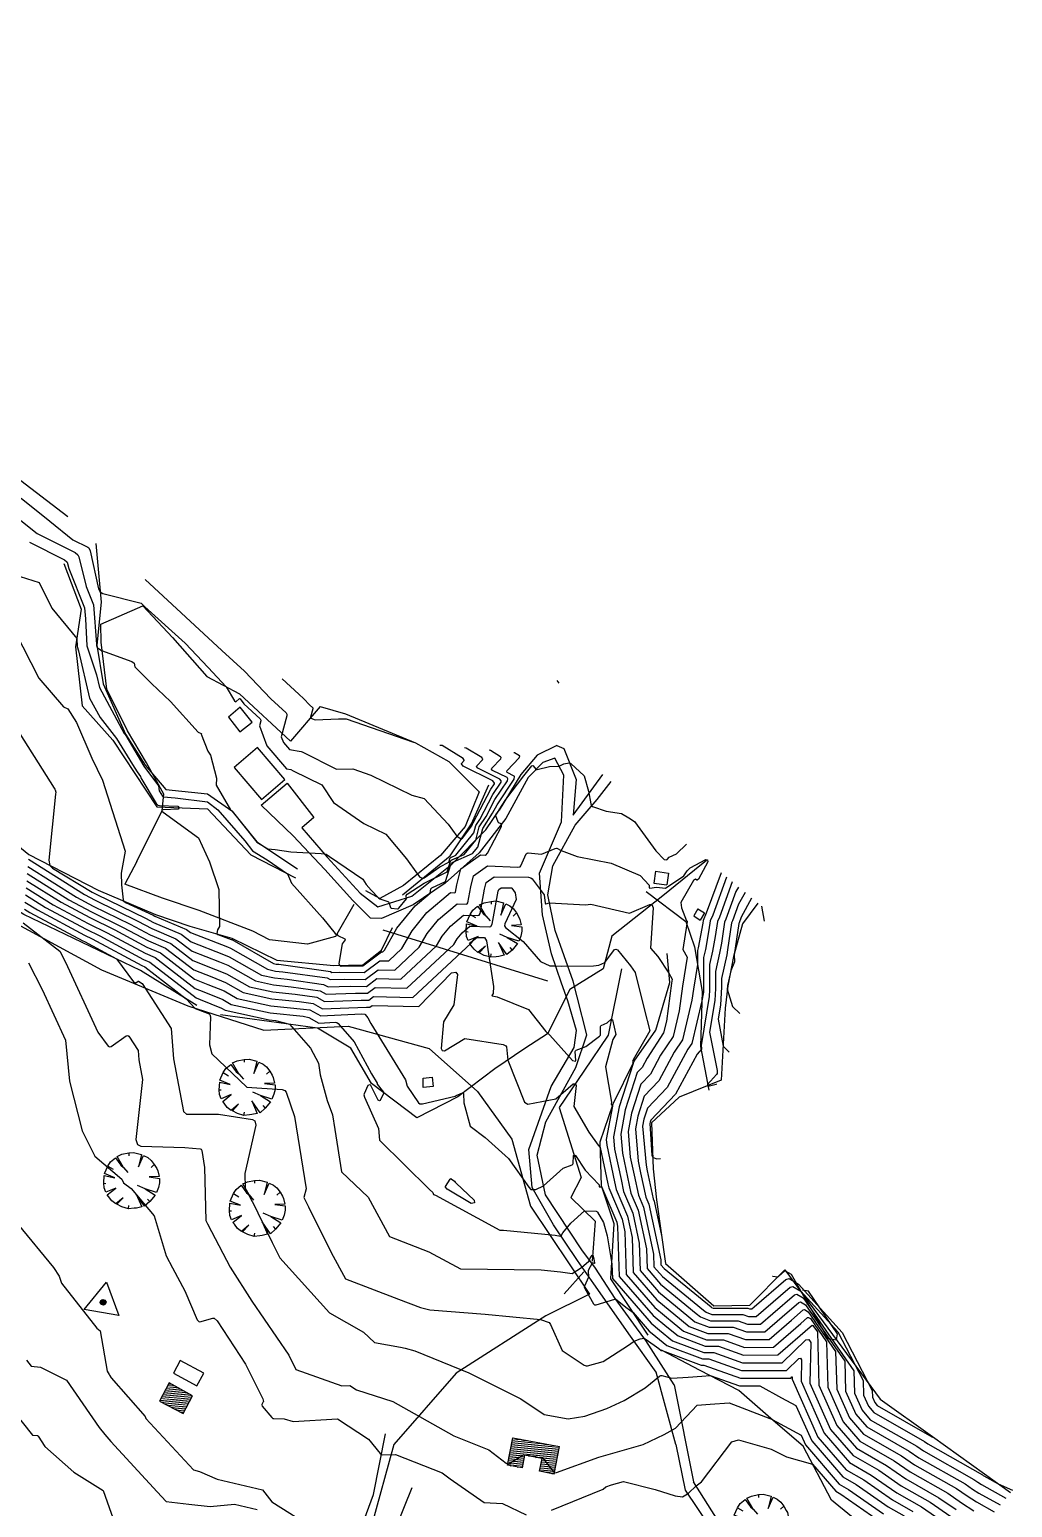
# Model space of a CAD drawing. Extents: x 15746 to 36625, y 87803 to 171760.
# Drawn here: x 18363.4 to 18678.2, y 88374.2 to 88847.6 of the extents above; entities that cross this region are included whole.
import ezdxf

# ---------------------------------------------------------------- set-up
doc = ezdxf.new("R2010")
doc.units = 0
doc.header["$LTSCALE"] = 5
doc.header["$MEASUREMENT"] = 0
doc.linetypes.add('A_CONTINUOUS_LINE', pattern=[0])
for name, color, linetype in [('BOUNDARY', 7, 'FENCELINE2'), ('CONTOUR', 254, 'Continuous'), ('EXISTING BUILDING', 21, 'Continuous'), ('EXISTING ROAD', 25, 'Continuous'), ('FENCE & GATE', 7, 'Continuous'), ('RELIEF', 255, 'Continuous'), ('STREAM & RIVER FRONT', 161, 'Continuous'), ('SURVEY', 7, 'A_CONTINUOUS_LINE'), ('TREES & VEGETN', 72, 'Continuous')]:
    doc.layers.add(name, color=color, linetype=linetype)
doc.linetypes.add('FENCELINE2', pattern='A,0.25,-0.1,[132,ltypeshp.shx,S=0.1,R=0,X=-0.1,Y=0],-0.1,1', length=1.45)
pattern_1 = [(5.3223326, (-52627.4863, 31781.70936), (-0.0579741825, 0.6223053866), [])]

# ---------------------------------------------------------------- blocks, each defined once
blk = doc.blocks.new('S076')
at = {"color": 0}
for p, q in [((-0.43, 0.25), (-0.37, 0.33)), ((-0.37, 0.33), (-0.25, 0.2)), ((-0.35, 0.36), (-0.29, 0.41)), ((-0.25, 0.2), (-0.35, 0.36)), ((-0.29, 0.41), (-0.21, 0.45)), ((-0.21, 0.45), (-0.12, 0.48)), ((-0.12, 0.48), (-0.04, 0.28)), ((-0.04, 0.28), (-0.07, 0.49)), ((-0.07, 0.49), (0.08, 0.49)), ((-0.04, 0.28), (0, 0.14)), ((0.07, 0.43), (0.08, 0.49)), ((0.08, 0.49), (0.2, 0.47)), ((0.2, 0.47), (0.13, 0.22)), ((0.13, 0.22), (0.24, 0.44)), ((0.24, 0.44), (0.32, 0.38)), ((0.32, 0.38), (0.35, 0.35)), ((0.35, 0.35), (0.42, 0.28)), ((0.42, 0.28), (0.37, 0.25)), ((0.42, 0.28), (0.47, 0.17)), ((-0.5, 0.04), (-0.48, 0.13)), ((-0.5, -0.04), (-0.5, 0.04)), ((-0.48, 0.13), (-0.45, 0.21)), ((-0.48, 0.13), (-0.4, 0.12)), ((-0.45, 0.21), (-0.43, 0.25)), ((0.49, 0.07), (0.33, 0.08)), ((0.33, 0.08), (0.5, 0.05)), ((0.47, 0.17), (0.49, 0.07)), ((0.5, 0.05), (0.5, -0.04)), ((-0.48, -0.12), (-0.5, -0.04)), ((-0.27, -0.06), (-0.48, -0.12)), ((-0.47, -0.16), (-0.27, -0.06)), ((-0.41, -0.29), (-0.47, -0.16)), ((-0.09, -0.26), (-0.17, -0.47)), ((-0.09, -0.26), (-0.07, -0.14)), ((-0.09, -0.32), (-0.09, -0.26)), ((0.24, -0.43), (0.15, -0.26)), ((0.15, -0.26), (0.21, -0.45)), ((0.47, -0.17), (0.28, -0.13)), ((0.28, -0.13), (0.45, -0.22)), ((0.45, -0.22), (0.41, -0.29)), ((0.48, -0.13), (0.47, -0.17)), ((0.5, -0.04), (0.48, -0.13)), ((-0.35, -0.35), (-0.41, -0.29)), ((-0.35, -0.35), (-0.31, -0.32)), ((-0.25, -0.43), (-0.35, -0.35)), ((-0.17, -0.47), (-0.25, -0.43)), ((-0.13, -0.48), (-0.09, -0.32)), ((-0.02, -0.5), (-0.13, -0.48)), ((0.07, -0.49), (-0.02, -0.5)), ((0.07, -0.49), (0.05, -0.38)), ((0.21, -0.45), (0.07, -0.49)), ((0.35, -0.35), (0.24, -0.43)), ((0.35, -0.35), (0.33, -0.32)), ((0.41, -0.29), (0.35, -0.35))]:
    blk.add_line(p, q, dxfattribs=at)
blk = doc.blocks.new('S022')
at = {"color": 0}
for p, q in [((-0.498, -0.286), (0.002, 0.584)), ((0.002, 0.584), (0.502, -0.286)), ((-0.078, 0.004), (0.062, 0.064)), ((-0.078, 0.004), (-0.068, 0.034)), ((-0.068, -0.026), (-0.078, 0.004)), ((0.082, 0.004), (-0.078, 0.004)), ((0.062, -0.056), (-0.078, 0.004)), ((-0.068, 0.034), (-0.058, 0.064)), ((0.002, 0.084), (-0.058, -0.056)), ((-0.058, 0.064), (-0.028, 0.074)), ((0.002, -0.076), (-0.058, 0.064)), ((-0.058, 0.064), (0.062, 0.064)), ((-0.058, -0.056), (-0.058, 0.064)), ((-0.058, 0.064), (0.082, 0.004)), ((0.082, 0.004), (-0.058, -0.056)), ((-0.028, 0.074), (0.002, 0.084)), ((0.002, 0.084), (0.032, 0.074)), ((0.002, -0.076), (0.002, 0.084)), ((0.062, -0.056), (0.002, 0.084)), ((0.062, 0.064), (0.002, -0.076)), ((0.032, 0.074), (0.062, 0.064)), ((0.062, 0.064), (0.072, 0.034)), ((0.062, 0.064), (0.062, -0.056)), ((0.072, 0.034), (0.082, 0.004)), ((0.082, 0.004), (0.072, -0.026)), ((0.502, -0.286), (-0.498, -0.286)), ((-0.058, -0.056), (-0.068, -0.026)), ((-0.028, -0.066), (-0.058, -0.056)), ((-0.058, -0.056), (0.062, -0.056)), ((0.002, -0.076), (-0.028, -0.066)), ((0.032, -0.066), (0.002, -0.076)), ((0.062, -0.056), (0.032, -0.066)), ((0.072, -0.026), (0.062, -0.056))]:
    blk.add_line(p, q, dxfattribs=at)

msp = doc.modelspace()

# ---------------------------------------------------------------- hatches: boundary and pattern name
at = {"layer": 'EXISTING BUILDING'}
h = msp.add_hatch(dxfattribs=at)
h.set_pattern_fill('ANSI31', color=256, scale=5, angle=-39.67767, style=0)
h.set_pattern_definition(pattern_1)
h.paths.add_polyline_path([(18415.543, 88409.995), (18408.116, 88414.147), (18405.045, 88408.259), (18412.59, 88404.324)])
h = msp.add_hatch(dxfattribs=at)
h.set_pattern_fill('ANSI31', color=256, scale=5, angle=-39.67767, style=0)
h.set_pattern_definition(pattern_1)
h.paths.add_polyline_path([(18531.454, 88384.899), (18526.767, 88385.786), (18527.534, 88389.834), (18521.924, 88390.897), (18521.157, 88386.849), (18516.47, 88387.736), (18518.132, 88396.509), (18533.115, 88393.672)])

# ---------------------------------------------------------------- linework, layer by layer
at = {"layer": 'BOUNDARY'}
for p, q in [((18456.428, 88630.795), (18447.014, 88619.607)), ((18529.372, 88542.796), (18476.61, 88559.08))]:
    msp.add_line(p, q, dxfattribs=at)
msp.add_lwpolyline([(18354.373, 88563.787), (18386.444, 88546.463), (18414.026, 88534.925), (18438.447, 88527.041), (18465.385, 88528.412), (18491.431, 88521.242), (18506.819, 88507.446), (18517.839, 88492.116), (18523.793, 88470.679), (18542.777, 88442.556), (18528.765, 88435.618), (18500.042, 88417.166), (18480.088, 88394.346), (18472.939, 88368.31)], dxfattribs=at)
at = {"layer": 'CONTOUR', "color": 33}
for points in [[(18132.182, 88847.608), (18147.14, 88833.726), (18162.871, 88820.726), (18178.23, 88809.504), (18194.004, 88798.881), (18209.807, 88788.3), (18221.122, 88780.617), (18223.917, 88774.081), (18229.802, 88768.212), (18232.513, 88765.065), (18237.829, 88761.958), (18243.163, 88756.358), (18256.273, 88750.41), (18273.511, 88747.108), (18274.16, 88746.916), (18290.459, 88741.813), (18294.651, 88739.783), (18302.892, 88739.715), (18309.942, 88738.035), (18319.83, 88733.542), (18324.698, 88730.062), (18341.794, 88717.395), (18358.782, 88704.584), (18375.662, 88691.629)], [(18346.813, 88701.287), (18365.773, 88686.139), (18378.015, 88680.044), (18378.853, 88679.355), (18379.198, 88678.665), (18381.486, 88669.209), (18383.827, 88663.349), (18384.81, 88650.691), (18384.829, 88650.349), (18385.076, 88649.612), (18386.417, 88648.752), (18396.186, 88645.173), (18396.864, 88644.69), (18396.906, 88644.603), (18397.128, 88643.425), (18402.435, 88638.135), (18408.505, 88632.41), (18417.352, 88622.571), (18418.316, 88622.071), (18418.327, 88622.073), (18418.428, 88622.143), (18418.44, 88622.142), (18418.446, 88622.126), (18418.388, 88621.946), (18420.435, 88616.417), (18421.319, 88615.208), (18423.245, 88607.79), (18423.136, 88605.547), (18427.751, 88597.683), (18428.171, 88597.365), (18428.259, 88597.263), (18436.15, 88587.296), (18439.673, 88585.131), (18442.026, 88584.943), (18447.073, 88584.26), (18456.818, 88583.676), (18457.781, 88583.559), (18458.378, 88583.469), (18459.406, 88582.68), (18470.11, 88575.472), (18471.252, 88573.757), (18472.76, 88571.951), (18475.198, 88569.463), (18475.582, 88569.176), (18478.159, 88568.34), (18478.342, 88568.227), (18478.428, 88568.096), (18478.998, 88566.367), (18479.093, 88566.239), (18479.258, 88566.172), (18481.28, 88565.959), (18481.455, 88565.983), (18481.705, 88566.166), (18484.13, 88569.204), (18483.995, 88570.177), (18484.007, 88570.255), (18484.345, 88570.655), (18489.8, 88574.194), (18497.169, 88577.78), (18498.232, 88581.189), (18498.373, 88581.434), (18498.646, 88581.637), (18502.571, 88583.381), (18506.32, 88587.992), (18507.425, 88592.172), (18509.641, 88595.541), (18512.458, 88600.934), (18516.518, 88606.992), (18516.615, 88607.598), (18516.332, 88607.979), (18511.655, 88610.285), (18511.381, 88610.681), (18511.48, 88611.052), (18514.376, 88614.024), (18514.477, 88614.394), (18514.279, 88614.688), (18511.001, 88616.694), (18510.648, 88616.737)], [(18360.728, 88697.507), (18369.863, 88690.1), (18377.251, 88684.197), (18382.021, 88681.822), (18382.347, 88681.554), (18382.826, 88680.596), (18385.466, 88668.424), (18386, 88667.481), (18386.873, 88666.965), (18399.101, 88663.821), (18400.332, 88662.679), (18413.207, 88651.009), (18420.589, 88643.245), (18426.335, 88637.054), (18429.025, 88632.53), (18429.397, 88632.284), (18429.522, 88632.316), (18430.552, 88633.262), (18430.674, 88633.297), (18430.822, 88633.213), (18432.023, 88631.579), (18437.194, 88626.838), (18437.487, 88626.356), (18437.489, 88626.215), (18437.032, 88624.523), (18439.36, 88618.191), (18445.699, 88610.749), (18447.028, 88610.536), (18447.83, 88610.199), (18456.979, 88605.659), (18460.761, 88599.968), (18470.498, 88593.27), (18477.483, 88589.849), (18484.066, 88581.929), (18487.678, 88577.068), (18488.353, 88576.111), (18489.229, 88575.731), (18489.305, 88575.72), (18489.767, 88575.889), (18494.79, 88579.45), (18497.725, 88580.878), (18498.148, 88582.236), (18498.205, 88582.334), (18498.313, 88582.415), (18499.877, 88583.109), (18505.697, 88590.267), (18506.32, 88592.626), (18507.571, 88594.527), (18511.782, 88602.589), (18514.41, 88606.509), (18514.473, 88606.902), (18514.044, 88607.478), (18506.968, 88610.965), (18506.554, 88611.565), (18506.618, 88611.804), (18508.49, 88613.726), (18508.555, 88613.965), (18508.254, 88614.412), (18503.282, 88617.456), (18502.746, 88617.521)], [(18363.355, 88683.381), (18374.59, 88677.789), (18375.359, 88677.156), (18375.434, 88677.007), (18375.927, 88674.966), (18380.97, 88662.336), (18381.245, 88658.804), (18381.742, 88650.145), (18384.838, 88640.887), (18385.765, 88636.849), (18393.697, 88622.157), (18393.953, 88621.829), (18394.208, 88621.422), (18400.028, 88611.665), (18404.63, 88605.372), (18404.908, 88603.719), (18405.911, 88602.066), (18406.019, 88601.957), (18406.296, 88601.857), (18409.974, 88601.454), (18420.363, 88600.215), (18423.679, 88597.701), (18432.318, 88587.715), (18434.838, 88584.532), (18439.536, 88581.646), (18446.015, 88577.201), (18447.272, 88574.131), (18457.257, 88563.053), (18461.216, 88558.031), (18461.681, 88557.773), (18461.691, 88557.775), (18461.782, 88557.845), (18461.792, 88557.847), (18461.825, 88557.827), (18462.103, 88557.453), (18464.386, 88556.288), (18464.515, 88556.112), (18464.488, 88555.985), (18463.53, 88554.79), (18462.489, 88548.399), (18462.648, 88547.873), (18463.183, 88547.622), (18470.143, 88547.743), (18476.077, 88552.194), (18476.493, 88552.185), (18477.112, 88552.759), (18481.063, 88559.717), (18486.893, 88566.893), (18491.727, 88570.97), (18491.943, 88572.329), (18491.987, 88572.43), (18492.281, 88572.672), (18496.614, 88574.681), (18498.316, 88580.143), (18498.542, 88580.535), (18498.979, 88580.86), (18505.265, 88583.653), (18506.943, 88585.717), (18508.529, 88591.719), (18511.711, 88596.556), (18513.134, 88599.28), (18518.627, 88607.475), (18518.759, 88608.295), (18518.621, 88608.481), (18516.341, 88609.604), (18516.208, 88609.797), (18516.342, 88610.298), (18520.262, 88614.322), (18520.398, 88614.822), (18520.302, 88614.964), (18518.72, 88615.933), (18518.55, 88615.953)], [(18356.302, 88673.682), (18366.446, 88670.432), (18370.472, 88662.214), (18378.508, 88652.504), (18378.656, 88649.939), (18379.103, 88648.603), (18382.574, 88633.481), (18385.963, 88627.203), (18391.193, 88620.501), (18396.388, 88612.218), (18397.801, 88609.85), (18398.919, 88608.321), (18398.986, 88607.92), (18403.956, 88599.726), (18404.493, 88599.186), (18404.972, 88599.012), (18410.904, 88598.808), (18411.343, 88598.315), (18410.994, 88597.907), (18406.168, 88597.702), (18405.788, 88597.504), (18405.782, 88597.49), (18405.77, 88597.317), (18405.771, 88597.303), (18405.791, 88597.269), (18406.132, 88596.907), (18417.485, 88588.67), (18420.982, 88580.958), (18423.968, 88572.158), (18424.196, 88560.293), (18423.617, 88559.187), (18423.385, 88558.027), (18423.401, 88557.931), (18423.685, 88557.685), (18427.98, 88556.144), (18428.137, 88556.082), (18441.496, 88548.46), (18442.386, 88548.264), (18443.242, 88548.181), (18459.754, 88545.851), (18460.234, 88545.585), (18462.515, 88545.669), (18470.522, 88545.53), (18475.58, 88549.325), (18478.427, 88549.263), (18482.666, 88553.196), (18485.893, 88558.876), (18490.653, 88564.734), (18498.265, 88571.156), (18499.641, 88571.116), (18499.748, 88571.154), (18499.849, 88571.319), (18500.266, 88573.63), (18501.488, 88578.72), (18507.862, 88583.209), (18509.412, 88583.135), (18509.533, 88583.167), (18510.105, 88583.782), (18514.54, 88592.288), (18514.584, 88593.17), (18514.522, 88593.231), (18513.623, 88593.52), (18513.555, 88593.564), (18513.457, 88593.723), (18512.735, 88595.763), (18512.715, 88595.949), (18512.764, 88596.084), (18513.78, 88597.569), (18513.811, 88597.626), (18515.895, 88600.968), (18521.716, 88608.583), (18524.3, 88611.717), (18524.619, 88611.856), (18524.734, 88611.799), (18525.536, 88610.662), (18525.635, 88610.592), (18525.961, 88610.574), (18529.887, 88611.558), (18532.992, 88611.665), (18534.545, 88612.423), (18536.216, 88612.693), (18536.35, 88612.683), (18536.75, 88612.461), (18540.992, 88608.58), (18542.4, 88603.646), (18543.149, 88599.627), (18543.399, 88598.966), (18543.431, 88598.919), (18543.737, 88598.73), (18548.037, 88597.286), (18553.018, 88596.46), (18555.353, 88595.096), (18557.197, 88593.9), (18563.992, 88584.505), (18566.605, 88581.791), (18567.49, 88581.666), (18567.561, 88581.674), (18567.629, 88581.72), (18568.307, 88582.495), (18570.611, 88583.549), (18573.863, 88586.683)], [(18400.439, 88671.442), (18424.975, 88648.672), (18432.194, 88642.129), (18440.65, 88633.235), (18445.532, 88628.76), (18445.808, 88628.305), (18445.819, 88627.75), (18444.014, 88621.084), (18444.714, 88619.181), (18446.619, 88616.944), (18450.378, 88616.343), (18450.663, 88616.223), (18461.718, 88610.737), (18466.945, 88610.776), (18472.694, 88608.775), (18485.871, 88602.409), (18489.756, 88601.316), (18497.452, 88593.055), (18500.271, 88589.185), (18501.078, 88588.747), (18501.665, 88588.425), (18501.719, 88588.417), (18502.066, 88588.629), (18505.075, 88592.542), (18505.216, 88593.081), (18505.502, 88593.514), (18511.107, 88604.243), (18512.302, 88606.027), (18512.33, 88606.205), (18511.756, 88606.976), (18502.282, 88611.646), (18501.727, 88612.449), (18501.756, 88612.558), (18502.604, 88613.429), (18502.634, 88613.537), (18502.23, 88614.137), (18495.561, 88618.218), (18494.843, 88618.304)], [(18356.141, 88659.927), (18366.325, 88639.872), (18374.201, 88630.686), (18375.631, 88629.978), (18378.387, 88625.64), (18383.271, 88614.263), (18386.751, 88607.167), (18393.964, 88584.424), (18392.666, 88577.381), (18392.781, 88573.613), (18393.348, 88568.857), (18393.491, 88568.502), (18394.09, 88567.999), (18402.957, 88563.882), (18403.551, 88563.564), (18413.612, 88559.358), (18414.891, 88558.365), (18426.729, 88553.745), (18427.728, 88553.342), (18439.566, 88546.587), (18442.106, 88546.031), (18444.552, 88545.794), (18458.656, 88543.802), (18459.634, 88543.262), (18464.277, 88543.431), (18470.9, 88543.317), (18475.083, 88546.456), (18480.361, 88546.341), (18488.221, 88553.631), (18490.722, 88558.035), (18494.412, 88562.576), (18500.313, 88567.554), (18503.316, 88567.468), (18503.549, 88567.55), (18503.768, 88567.91), (18504.678, 88572.949), (18505.54, 88576.542), (18510.038, 88579.709), (18519.757, 88579.245), (18520.517, 88579.444), (18520.768, 88579.714), (18522.476, 88583.563), (18522.732, 88583.83), (18523.073, 88583.904), (18527.355, 88583.441), (18531.752, 88585.323), (18532.126, 88585.389), (18532.25, 88585.358), (18533.68, 88584.62), (18538.753, 88582.75), (18549.714, 88580.583), (18558.946, 88576.662), (18561.839, 88573.585), (18561.868, 88572.702), (18561.902, 88572.635), (18562.079, 88572.582), (18564.247, 88572.906), (18567.074, 88572.558), (18572.928, 88576.526), (18573.992, 88578.08), (18574.941, 88579.122), (18579.998, 88581.781), (18580.531, 88581.68), (18580.627, 88581.033), (18577.636, 88575.448), (18577.177, 88575.084), (18577.128, 88575.093), (18576.717, 88575.435), (18576.669, 88575.445), (18576.101, 88575.051), (18572.031, 88567.959), (18572.206, 88566.282), (18573.839, 88562.091), (18573.986, 88561.969), (18573.995, 88561.957), (18574.002, 88561.893), (18573.877, 88561.102), (18572.674, 88552.883), (18574.069, 88550.417), (18572.541, 88541.223), (18571.483, 88533.325), (18569.496, 88525.072), (18565.525, 88519.053), (18562.243, 88513.029), (18559.141, 88509.736), (18556.196, 88500.529), (18555.105, 88494.621), (18555.814, 88486.436), (18557.031, 88480.65), (18558.397, 88474.227), (18560.024, 88470.388), (18563.262, 88455.299), (18563.392, 88451.317), (18566.071, 88448.226), (18579.309, 88437.357), (18580.072, 88436.734), (18581.936, 88436.027), (18591.869, 88436.017), (18593.677, 88435.377), (18596.159, 88435.385), (18598.501, 88437.423), (18606.994, 88444.746), (18607.904, 88445.003), (18610.446, 88443.518), (18622.266, 88430.461), (18630.365, 88414.82), (18630.498, 88410.149), (18632.083, 88406.598), (18633.807, 88404.599), (18650.023, 88395.322), (18651.094, 88394.575), (18668.657, 88384.633), (18668.891, 88384.472), (18669.097, 88384.338), (18673.696, 88381.781), (18678.221, 88379.776)], [(18444.304, 88639.596), (18449.617, 88634.665), (18451.181, 88633.248), (18453.011, 88631.323), (18454.069, 88630.353), (18454.129, 88630.255), (18454.133, 88630.016), (18453.328, 88627.386), (18453.355, 88627.142), (18453.444, 88627.057), (18454.826, 88626.505), (18462.347, 88626.836), (18464.746, 88626.853), (18486.349, 88619.341)], [(18533.074, 88638.191), (18532.434, 88639.111)], [(18357.657, 88626.075), (18371.277, 88604.647), (18371.428, 88604.295), (18371.536, 88604.075), (18371.759, 88603.37), (18371.631, 88602.673), (18369.578, 88581.536), (18369.91, 88579.859), (18370.715, 88578.974), (18383.449, 88571.339), (18384.908, 88570.559), (18400.511, 88562.944), (18403.026, 88561.592), (18411.945, 88557.864), (18415.154, 88555.373), (18425.478, 88551.344), (18427.317, 88550.602), (18437.635, 88544.715), (18441.825, 88543.798), (18445.861, 88543.406), (18457.558, 88541.755), (18459.033, 88540.938), (18466.039, 88541.194), (18471.277, 88541.104), (18474.586, 88543.587), (18482.295, 88543.42), (18493.776, 88554.067), (18495.551, 88557.194), (18498.172, 88560.417), (18502.361, 88563.953), (18506.99, 88563.82), (18507.349, 88563.947), (18507.688, 88564.501), (18509.089, 88572.268), (18509.592, 88574.364), (18512.215, 88576.21), (18523.15, 88576.126), (18523.993, 88575.913), (18524.382, 88575.59), (18528.171, 88570.481), (18528.502, 88567.776), (18528.624, 88567.581), (18528.727, 88567.559), (18529.937, 88567.846), (18541.445, 88567.209), (18543.214, 88567.48), (18555.592, 88564.576), (18562.044, 88567.372), (18562.658, 88567.296), (18563.166, 88566.274), (18562.234, 88553.338), (18564.604, 88550.677), (18568.201, 88545.293), (18569.248, 88543.441), (18569.04, 88542.183), (18567.396, 88529.918), (18566.496, 88526.181), (18561.164, 88518.098), (18559.568, 88515.171), (18558.062, 88513.571), (18554.206, 88501.514), (18552.776, 88493.777), (18553.301, 88487.714), (18554.935, 88479.949), (18556.025, 88474.822), (18558.316, 88469.416), (18560.962, 88457.084), (18561.17, 88450.688), (18565.474, 88445.721), (18576.956, 88436.294), (18578.278, 88435.214), (18581.509, 88433.99), (18590.311, 88433.98), (18593.357, 88432.903), (18597.539, 88432.917), (18601.481, 88436.348), (18608.4, 88442.314), (18609.14, 88442.524), (18611.211, 88441.314), (18627.436, 88417.937), (18627.64, 88410.794), (18630.064, 88405.365), (18632.698, 88402.308), (18647.593, 88393.787), (18649.68, 88392.332), (18665.862, 88383.172), (18667.152, 88382.28), (18668.292, 88381.542), (18676.089, 88377.206)], [(18362.818, 88579.532), (18378.451, 88569.694), (18383.785, 88566.843), (18395.617, 88561.067), (18401.979, 88557.65), (18408.612, 88554.878), (18415.682, 88549.392), (18422.976, 88546.544), (18426.498, 88545.122), (18433.774, 88540.972), (18441.266, 88539.331), (18448.479, 88538.63), (18455.363, 88537.659), (18457.833, 88536.292), (18469.563, 88536.72), (18472.033, 88536.678), (18473.593, 88537.849), (18486.164, 88537.577), (18504.886, 88554.939), (18505.211, 88555.511), (18505.691, 88556.102), (18506.458, 88556.749), (18508.922, 88556.815), (18509.113, 88556.745), (18509.727, 88555.691), (18511.978, 88541.071), (18511.831, 88538.815), (18511.419, 88538.204), (18511.414, 88538.14), (18511.525, 88538.051), (18513.134, 88537.795), (18523.178, 88533.756), (18528.738, 88526.615), (18529.292, 88526.159), (18529.301, 88526.156), (18529.415, 88526.153), (18529.425, 88526.149), (18529.426, 88526.144), (18529.418, 88526.097), (18529.418, 88526.093), (18529.429, 88526.077), (18529.612, 88525.922), (18530.04, 88525.502), (18537.244, 88517.334), (18538.238, 88517.125), (18538.403, 88517.367), (18538.196, 88520.268), (18538.272, 88520.511), (18538.479, 88520.68), (18541.553, 88521.867), (18545.956, 88525.19), (18546.235, 88525.527), (18546.291, 88525.736), (18546.291, 88528.243), (18546.359, 88528.451), (18546.49, 88528.563), (18548.448, 88529.424), (18549.648, 88530.614), (18549.794, 88530.648), (18550.088, 88530.348), (18551.123, 88525.742), (18550.162, 88524.09), (18547.86, 88515.326), (18549.778, 88504.038), (18549.732, 88503.396), (18550.095, 88502.783), (18548.119, 88492.086), (18548.277, 88490.268), (18550.741, 88478.548), (18551.282, 88476.01), (18554.899, 88467.473), (18556.362, 88460.655), (18556.727, 88449.427), (18564.281, 88440.711), (18572.252, 88434.166), (18574.692, 88432.175), (18580.655, 88429.914), (18587.198, 88429.907), (18592.716, 88427.955), (18600.296, 88427.98), (18607.442, 88434.201), (18611.211, 88437.449), (18611.614, 88437.563), (18612.742, 88436.905), (18621.579, 88424.172), (18621.923, 88412.086), (18626.025, 88402.898), (18630.484, 88397.725), (18642.734, 88390.717), (18646.851, 88387.848), (18660.272, 88380.25), (18663.675, 88377.897), (18666.683, 88375.951), (18672.408, 88372.768)], [(18363.001, 88581.811), (18380.95, 88570.517), (18384.346, 88568.7), (18398.064, 88562.006), (18402.503, 88559.621), (18410.278, 88556.372), (18415.418, 88552.383), (18424.226, 88548.944), (18426.908, 88547.862), (18435.704, 88542.844), (18441.546, 88541.564), (18447.17, 88541.018), (18456.461, 88539.707), (18458.433, 88538.615), (18467.801, 88538.958), (18471.655, 88538.891), (18474.09, 88540.718), (18484.23, 88540.499), (18499.331, 88554.503), (18500.381, 88556.352), (18501.932, 88558.26), (18504.409, 88560.351), (18510.665, 88560.17), (18511.15, 88560.342), (18511.607, 88561.091), (18513.501, 88571.587), (18513.644, 88572.185), (18514.391, 88572.711), (18517.508, 88572.687), (18517.748, 88572.626), (18517.859, 88572.534), (18518.938, 88571.078), (18519.27, 88568.955), (18515.604, 88561.197), (18515.537, 88560.499), (18515.843, 88559.995), (18521.456, 88555.466), (18527.033, 88549.06), (18530.066, 88547.687), (18531.893, 88547.726), (18533.71, 88547.589), (18544.063, 88547.643), (18545.703, 88547.857), (18547.625, 88548.806), (18550.752, 88552.872), (18551.146, 88553.062), (18551.663, 88552.835), (18555.883, 88547.744), (18557.357, 88545.538), (18560.219, 88533.898), (18562.115, 88526.899), (18556.683, 88517.555), (18556.563, 88517.098), (18556.675, 88516.443), (18552.215, 88502.498), (18550.447, 88492.932), (18550.789, 88488.991), (18552.838, 88479.249), (18553.654, 88475.416), (18556.607, 88468.445), (18558.662, 88458.87), (18558.948, 88450.058), (18564.878, 88443.216), (18574.604, 88435.23), (18576.485, 88433.694), (18581.082, 88431.952), (18588.755, 88431.944), (18593.037, 88430.429), (18598.918, 88430.449), (18604.462, 88435.274), (18609.806, 88439.881), (18610.378, 88440.043), (18611.977, 88439.109), (18624.508, 88421.054), (18624.781, 88411.44), (18628.045, 88404.131), (18631.591, 88400.017), (18645.164, 88392.253), (18648.266, 88390.09), (18663.067, 88381.711), (18665.414, 88380.089), (18667.487, 88378.747), (18674.249, 88374.987)], [(18362.451, 88574.972), (18373.453, 88568.049), (18382.662, 88563.125), (18390.725, 88559.19), (18400.931, 88553.708), (18405.279, 88551.892), (18416.209, 88543.409), (18420.474, 88541.745), (18425.68, 88539.643), (18429.913, 88537.228), (18440.706, 88534.864), (18451.097, 88533.855), (18453.169, 88533.563), (18456.632, 88531.645), (18469.74, 88532.349), (18470.766, 88532.162), (18470.855, 88532.099), (18471.765, 88531.065), (18472.734, 88529.253), (18483.792, 88511.146), (18484.315, 88509.115), (18487.947, 88503.84), (18488.358, 88503.525), (18489.229, 88503.459), (18499.72, 88505.996), (18500.043, 88506.154), (18502.026, 88507.057), (18502.215, 88507.042), (18502.355, 88506.819), (18502.531, 88503.793), (18504.485, 88496.291), (18509.361, 88492.692), (18516.84, 88485.967), (18523.338, 88476.748), (18523.964, 88476.081), (18525.562, 88476.039), (18528.041, 88477.189), (18534.277, 88482.827), (18537.202, 88483.966), (18537.402, 88484.12), (18537.49, 88484.331), (18537.627, 88486.965), (18537.805, 88487.164), (18538.299, 88486.983), (18541.327, 88482.249), (18545.849, 88477.498), (18545.86, 88476.935), (18545.879, 88476.892), (18545.928, 88476.87), (18546.525, 88476.873), (18546.574, 88476.858), (18546.613, 88476.819), (18546.95, 88476.224), (18551.482, 88465.53), (18551.762, 88464.225), (18552.283, 88448.168), (18563.087, 88435.702), (18567.547, 88432.039), (18571.105, 88429.135), (18579.8, 88425.839), (18584.083, 88425.835), (18592.077, 88423.006), (18603.055, 88423.043), (18613.403, 88432.052), (18614.022, 88432.584), (18614.088, 88432.603), (18614.273, 88432.494), (18615.722, 88430.406), (18616.207, 88413.377), (18621.987, 88400.431), (18628.268, 88393.144), (18637.876, 88387.648), (18644.023, 88383.362), (18654.682, 88377.328), (18660.198, 88373.514)], [(18362.635, 88577.253), (18375.953, 88568.872), (18383.223, 88564.984), (18393.171, 88560.128), (18401.455, 88555.68), (18406.946, 88553.384), (18415.946, 88546.4), (18421.724, 88544.144), (18426.089, 88542.383), (18431.844, 88539.1), (18440.986, 88537.098), (18449.788, 88536.243), (18454.266, 88535.611), (18457.233, 88533.968), (18471.325, 88534.483), (18472.41, 88534.465), (18473.097, 88534.979), (18488.098, 88534.655), (18498.574, 88545.448), (18499.966, 88545.661), (18500.428, 88544.874), (18499.281, 88535.194), (18495.934, 88529.78), (18495.208, 88521.206), (18495.568, 88520.525), (18496.252, 88520.501), (18502.815, 88524.401), (18515.061, 88522.544), (18515.952, 88522.067), (18516.104, 88521.75), (18516.557, 88517.472), (18521.886, 88503.982), (18522.991, 88503.418), (18531.998, 88505.126), (18537.529, 88509.845), (18538.198, 88509.9), (18538.5, 88509.351), (18537.668, 88502.623), (18542.556, 88494.359), (18545.522, 88490.22), (18546.19, 88489.518), (18548.645, 88477.847), (18548.91, 88476.604), (18553.19, 88466.501), (18554.062, 88462.44), (18554.505, 88448.798), (18563.684, 88438.206), (18569.899, 88433.103), (18572.898, 88430.655), (18580.228, 88427.876), (18585.641, 88427.871), (18592.397, 88425.481), (18601.676, 88425.511), (18610.423, 88433.126), (18612.616, 88435.016), (18612.85, 88435.083), (18613.507, 88434.7), (18618.651, 88427.289), (18619.065, 88412.731), (18624.006, 88401.664), (18629.376, 88395.435), (18640.305, 88389.183), (18645.438, 88385.605), (18657.477, 88378.789), (18661.937, 88375.706), (18665.878, 88373.156)], [(18584.889, 88577.536), (18580.162, 88564.52), (18579.155, 88562.255), (18579.026, 88561.391), (18577.567, 88553.466), (18577.375, 88552.587), (18577.356, 88548.164), (18576.043, 88540.264), (18575.57, 88536.734), (18572.496, 88523.964), (18569.888, 88520.008), (18564.917, 88510.886), (18560.22, 88505.901), (18558.188, 88499.545), (18557.434, 88495.467), (18558.327, 88485.159), (18559.128, 88481.351), (18560.77, 88473.632), (18561.733, 88471.36), (18565.562, 88453.514), (18565.613, 88451.948), (18566.667, 88450.731), (18581.661, 88438.42), (18581.864, 88438.254), (18582.363, 88438.065), (18593.425, 88438.053), (18593.997, 88437.851), (18594.781, 88437.854), (18595.52, 88438.497), (18605.59, 88447.178), (18606.668, 88447.484), (18609.681, 88445.723), (18623.693, 88430.243), (18633.293, 88411.702), (18633.356, 88409.503), (18634.102, 88407.831), (18634.913, 88406.89), (18652.452, 88396.857), (18652.509, 88396.818), (18653.695, 88396.147)], [(18586.671, 88576.058), (18582.259, 88563.91), (18581.434, 88562.054), (18581.014, 88559.235), (18579.849, 88552.905), (18579.288, 88550.34), (18579.243, 88539.57), (18579.226, 88539.232), (18578.765, 88536.435), (18575.496, 88522.855), (18574.249, 88520.963), (18567.591, 88508.744), (18561.3, 88502.066), (18560.179, 88498.56), (18559.763, 88496.312), (18560.84, 88483.882), (18561.225, 88482.051), (18563.142, 88473.038), (18563.441, 88472.332), (18565.811, 88461.291)], [(18362.086, 88570.414), (18368.456, 88566.405), (18381.538, 88559.409), (18385.832, 88557.314), (18399.883, 88549.767), (18401.945, 88548.905), (18416.736, 88537.426), (18417.972, 88536.944), (18424.86, 88534.164), (18426.052, 88533.484), (18440.146, 88530.398), (18442.146, 88530.204), (18446.675, 88528.967), (18453.375, 88521.372), (18455.892, 88516.484), (18456.438, 88512.819), (18458.755, 88504.542), (18460.428, 88499.915), (18461.168, 88495.316), (18463.317, 88481.711), (18471.873, 88473.555), (18478.721, 88460.981), (18491.298, 88456.12), (18501.379, 88450.62), (18527.287, 88450.311), (18533.501, 88449.708), (18537.193, 88449.149), (18540.133, 88451.105), (18542.535, 88453.108), (18542.896, 88453.83), (18543.631, 88455.007), (18543.749, 88455.056), (18543.827, 88454.986), (18544.08, 88453.869), (18544.38, 88452.485), (18544.333, 88452.366), (18544.285, 88452.361), (18543.86, 88452.604), (18543.816, 88452.607), (18543.635, 88452.468), (18542.272, 88450.086), (18542.421, 88447.911), (18541.122, 88445.084), (18541.078, 88444.84), (18541.216, 88444.371), (18543.972, 88439.435), (18544.349, 88439.102), (18544.865, 88439.071), (18550.896, 88440.906), (18551.013, 88440.995), (18551.024, 88441), (18551.027, 88441), (18551.064, 88440.986), (18554.397, 88438.304), (18556.77, 88436.604), (18561.894, 88430.691), (18562.843, 88429.912), (18567.519, 88426.095), (18578.947, 88421.764), (18580.969, 88421.761), (18591.437, 88418.058), (18605.813, 88418.106), (18609.784, 88421.92), (18610.283, 88421.997), (18610.632, 88421.479), (18610.492, 88414.668), (18617.949, 88397.964), (18626.054, 88388.562), (18633.016, 88384.579), (18641.195, 88378.877), (18649.093, 88374.406), (18656.722, 88369.131)], [(18362.268, 88572.693), (18370.954, 88567.227), (18382.1, 88561.267), (18388.278, 88558.252), (18400.407, 88551.738), (18403.612, 88550.398), (18416.473, 88540.417), (18419.224, 88539.344), (18425.27, 88536.903), (18427.982, 88535.356), (18440.426, 88532.63), (18450.992, 88531.605), (18452.799, 88531.112), (18456.032, 88529.323), (18461.353, 88529.608), (18461.769, 88529.532), (18462.273, 88529.176), (18467.402, 88523.353), (18472.86, 88513.145), (18474.682, 88510.16), (18474.769, 88509.826), (18476.703, 88507.268), (18476.793, 88507.026), (18476.753, 88506.813), (18475.719, 88504.547), (18475.515, 88504.413), (18475.064, 88504.654), (18472.725, 88509.347), (18472.347, 88509.632), (18472.294, 88509.626), (18471.739, 88509.309), (18470.515, 88506.649), (18470.466, 88506.421), (18470.641, 88505.571), (18475.159, 88495.593), (18475.492, 88491.814), (18491.522, 88475.999), (18492.502, 88475.066), (18492.819, 88474.482), (18493.402, 88474.256), (18513.977, 88463.031), (18515.225, 88463.016), (18531.705, 88461.418), (18533.474, 88461.106), (18533.618, 88461.129), (18533.681, 88461.188), (18534.174, 88462.122), (18536.753, 88465.216), (18541.15, 88469.195), (18544.846, 88469.088), (18545.129, 88469.002), (18545.341, 88468.789), (18547.193, 88465.52), (18548.399, 88461.207), (18549.91, 88452.202), (18550.062, 88447.537), (18562.491, 88433.196), (18565.196, 88430.976), (18569.312, 88427.615), (18579.374, 88423.802), (18582.526, 88423.798), (18591.757, 88420.532), (18604.434, 88420.574), (18612, 88427.844), (18612.952, 88427.989), (18613.617, 88427.002), (18613.349, 88414.022), (18619.969, 88399.198), (18627.161, 88390.852), (18635.446, 88386.113), (18642.609, 88381.119), (18651.887, 88375.868), (18658.46, 88371.323)], [(18588.453, 88574.58), (18584.356, 88563.3), (18583.712, 88561.853), (18583.003, 88557.08), (18582.13, 88552.344), (18581.202, 88548.092), (18581.167, 88539.994), (18581.061, 88537.894), (18578.476, 88522.193), (18578.663, 88521.247), (18578.661, 88521.17), (18578.584, 88521.016), (18577.208, 88519.344), (18570.264, 88506.602), (18562.379, 88498.23), (18562.169, 88497.577), (18562.092, 88497.157), (18562.726, 88487.064), (18563.032, 88486.303), (18563.116, 88486.246), (18564.329, 88485.9), (18565.487, 88485.993)], [(18590.438, 88572.933), (18589.668, 88571.542), (18586.452, 88562.69), (18585.991, 88561.653), (18584.991, 88554.925), (18584.413, 88551.783), (18583.116, 88545.845), (18583.092, 88540.417), (18582.897, 88536.556), (18581.229, 88526.426), (18583.658, 88514.173), (18583.625, 88513.182), (18583.46, 88512.85), (18580.518, 88509.69), (18580.493, 88509.247), (18580.749, 88509.141), (18583.368, 88509.737), (18583.553, 88509.944)], [(18592.562, 88571.171), (18590.494, 88567.434), (18588.549, 88562.08), (18588.27, 88561.452), (18586.98, 88552.769), (18586.695, 88551.222), (18585.029, 88543.598), (18585.018, 88540.842), (18584.733, 88535.217), (18583.982, 88530.66), (18585.558, 88521.951), (18587.455, 88520.082)], [(18361.719, 88565.854), (18363.458, 88564.76), (18380.416, 88555.692), (18380.94, 88555.437), (18391.22, 88549.915), (18396.659, 88542.595), (18397.309, 88542.207), (18397.395, 88542.223), (18398.18, 88542.785), (18398.266, 88542.8), (18399.455, 88542.011), (18408.727, 88527.667), (18409.457, 88517.908), (18412.723, 88500.985), (18413.671, 88500.206), (18423.889, 88500.132), (18434.781, 88498.517), (18435.558, 88498.014), (18435.83, 88496.7), (18432.285, 88481.13), (18432.402, 88476.422), (18435.83, 88469.922), (18436.501, 88468.58), (18441.098, 88459.112), (18443.594, 88454.164), (18459.45, 88436.525), (18470.368, 88430.336), (18473.839, 88427.082), (18482.216, 88425.546), (18483.679, 88425.205), (18486.793, 88424.329), (18504.059, 88417.338), (18520.72, 88409.009), (18528.223, 88403.993), (18535.916, 88402.533), (18541.293, 88403.454), (18548.293, 88405.865), (18553.829, 88408.481), (18560.612, 88412.515), (18565.199, 88416.289), (18565.626, 88416.491), (18565.89, 88416.488), (18569.091, 88415.644), (18574.339, 88415.979), (18578.739, 88416.227), (18581.41, 88416.431), (18590.797, 88413.11), (18597.307, 88413.132), (18604.259, 88409.354), (18608.834, 88406.868), (18613.91, 88395.497), (18623.839, 88383.979), (18628.157, 88381.509), (18638.366, 88374.391), (18643.503, 88371.484)], [(18361.902, 88568.134), (18365.957, 88565.582), (18380.977, 88557.551), (18383.385, 88556.376), (18399.359, 88547.796), (18400.278, 88547.411), (18413.593, 88537.079), (18416.438, 88534.029), (18420.875, 88532.297), (18421.172, 88532.05), (18421.377, 88531.348), (18421.038, 88522.338), (18421.75, 88519.477), (18432.82, 88508.939), (18432.96, 88508.82), (18432.996, 88508.807), (18444.31, 88508.126), (18445.165, 88507.796), (18445.562, 88507.255), (18448.207, 88499.38), (18451.926, 88476.278), (18451.218, 88473.432), (18451.957, 88471.973), (18452.683, 88470.478), (18460.037, 88455.902), (18464.622, 88447.481), (18481.6, 88440.918), (18488.621, 88438.29), (18489.065, 88438.187), (18491.571, 88437.481), (18509.351, 88436.152), (18527.096, 88434.421), (18529.769, 88433.404), (18530.24, 88432.836), (18533.947, 88424.424), (18541.024, 88419.783), (18541.652, 88419.548), (18542.07, 88419.57), (18547.154, 88421.001), (18554.915, 88426.02), (18557.055, 88427.426), (18558.929, 88428.222), (18560.256, 88428.434), (18560.928, 88427.973), (18564.926, 88425.122), (18565.726, 88424.462), (18565.82, 88424.438), (18566.05, 88424.453), (18578.52, 88419.727), (18579.412, 88419.725), (18591.117, 88415.585), (18607.192, 88415.638), (18607.566, 88415.998), (18607.613, 88416.005), (18607.646, 88415.956), (18607.634, 88415.314), (18615.93, 88396.732), (18624.945, 88386.271), (18630.586, 88383.044), (18639.78, 88376.634), (18646.297, 88372.946)], [(18594.686, 88569.409), (18591.32, 88563.326), (18590.646, 88561.469), (18590.549, 88561.252), (18589.061, 88551.239), (18589.217, 88548.986), (18587.974, 88546.076), (18586.943, 88541.35), (18586.942, 88541.266), (18586.889, 88540.229), (18588.582, 88534.668), (18590.871, 88532.414)], [(18597.847, 88566.786), (18598.647, 88561.961)], [(18361.358, 88561.45), (18373.035, 88552.441), (18374.853, 88548.878), (18385.247, 88526.469), (18388.587, 88521.975), (18388.987, 88521.737), (18389.507, 88521.837), (18394.307, 88525.268), (18394.832, 88525.36), (18395.204, 88525.113), (18398.112, 88520.615), (18398.341, 88517.553), (18399.558, 88511.249), (18397.435, 88492.036), (18397.943, 88490.493), (18399.006, 88489.965), (18413.127, 88489.498), (18418.004, 88489.116), (18418.368, 88488.951), (18418.586, 88488.556), (18419.44, 88483.103), (18419.86, 88466.081), (18420.405, 88465.048), (18421.649, 88462.563), (18427.609, 88451.19), (18434.572, 88440.314), (18446.411, 88422.978), (18448.63, 88418.35), (18463.376, 88413.132), (18465.996, 88413.292), (18468.153, 88411.866), (18479.7, 88408.12), (18499.292, 88397.115), (18510.469, 88392.698), (18516.016, 88388.361), (18516.553, 88388.167), (18516.991, 88388.272), (18521.731, 88391.182), (18522.493, 88391.037), (18527.808, 88390.023), (18531.175, 88385.592), (18531.535, 88385.326), (18531.583, 88385.321), (18532.164, 88385.428), (18545.724, 88390.328), (18559.912, 88394.325), (18566.699, 88397.532), (18570.253, 88399.645), (18577.231, 88407.005), (18581.389, 88407.239), (18587.504, 88407.705), (18600.481, 88402.699), (18600.87, 88402.589), (18601.216, 88402.415), (18610.507, 88397.366), (18611.891, 88394.265), (18622.731, 88381.689), (18625.727, 88379.974), (18636.952, 88372.149)], [(18363.033, 88548.654), (18367.366, 88540.159), (18374.933, 88523.847), (18376.173, 88510.723), (18380.249, 88494.795), (18384.335, 88486.707), (18392.976, 88479.311), (18393.448, 88478.189), (18395.897, 88476.393), (18403.253, 88467.565), (18407.161, 88454.812), (18409.198, 88450.909), (18413.083, 88443.574), (18417.013, 88434.339), (18417.586, 88433.746), (18417.964, 88433.698), (18422.086, 88434.838), (18422.461, 88434.807), (18423.511, 88433.966), (18432.541, 88420.046), (18438.058, 88409.042), (18438.275, 88408.087), (18438.256, 88408.004), (18437.785, 88407.124), (18437.771, 88407.038), (18437.936, 88406.652), (18441.005, 88402.962), (18441.328, 88402.705), (18441.582, 88402.64), (18444.887, 88402.566), (18447.829, 88401.746), (18461.967, 88402.606), (18471.939, 88396.019), (18475.702, 88391.439), (18476.076, 88391.155), (18476.403, 88391.083), (18480.604, 88391.156), (18495.519, 88385.262), (18498.077, 88383.356), (18509.031, 88375.735), (18514.886, 88375.513), (18522.438, 88371.804)], [(18498.288, 88479.53), (18498.4, 88479.505), (18499.464, 88478.662), (18499.746, 88478.407), (18499.99, 88478.06), (18505.819, 88472.613), (18505.858, 88471.803), (18504.886, 88471.595), (18497.103, 88476.138), (18496.59, 88476.785), (18496.627, 88477.036), (18498.079, 88479.386), (18498.288, 88479.53)], [(18359.666, 88464.975), (18370.996, 88451.079), (18372.858, 88448.324), (18373.604, 88446.05), (18384.95, 88431.632), (18385.958, 88430.786), (18388.198, 88417.871), (18388.843, 88416.774), (18389.001, 88416.539), (18389.539, 88415.696), (18400.389, 88403.292), (18400.586, 88402.738), (18415.846, 88386.239), (18417.864, 88385.756), (18423.486, 88383.309), (18437.985, 88379.834), (18441.019, 88376.044), (18454.591, 88367.415)], [(18601.391, 88448.331), (18601.51, 88448.288), (18602.973, 88448.077), (18603.099, 88448.085), (18603.295, 88448.185), (18605.205, 88449.9), (18605.43, 88449.964), (18607.292, 88448.877), (18619.133, 88428.296), (18621.875, 88427.864), (18622.218, 88429.778), (18612.919, 88443.43), (18611.012, 88443.812)], [(18347.222, 88418.685), (18364.324, 88397.355), (18365.8, 88397.237), (18365.912, 88397.201), (18366.138, 88396.988), (18368.27, 88393.719), (18377.549, 88385.52), (18386.91, 88379.657), (18391.922, 88365.416)], [(18362.37, 88421.361), (18363.906, 88419.445), (18366.909, 88419.153), (18375.178, 88414.922), (18385.653, 88399.817), (18387.491, 88397.528), (18389.433, 88395.306), (18404.265, 88379.241), (18407.176, 88376.134), (18414.379, 88375.278), (18421.261, 88374.538), (18429.051, 88375.283), (18436.293, 88373.548)], [(18530.534, 88373.298), (18547.097, 88380.073), (18547.997, 88380.766), (18549.802, 88381.419), (18553.654, 88382.503), (18563.761, 88379.927), (18570.226, 88377.922), (18572.541, 88377.647), (18574.132, 88378.575), (18574.4, 88378.763), (18576.896, 88381.174), (18578.641, 88382.396), (18588.286, 88395.174), (18590.485, 88395.828), (18600.922, 88392.876), (18605.812, 88390.421), (18614.136, 88388.085), (18621.623, 88379.398), (18623.298, 88378.44), (18635.537, 88369.907)]]:
    msp.add_lwpolyline(points, dxfattribs=at)
at = {"layer": 'EXISTING BUILDING'}
for p, q in [((18411.669, 88421.26), (18409.471, 88417.188)), ((18531.454, 88384.899), (18533.115, 88393.672))]:
    msp.add_line(p, q, dxfattribs=at)
for points in [[(18430.841, 88630.521), (18427.057, 88627.331), (18430.773, 88622.625)], [(18430.773, 88622.625), (18434.658, 88625.693), (18430.841, 88630.521)], [(18436.432, 88617.65), (18428.891, 88611.243), (18437.664, 88600.946)], [(18437.664, 88600.946), (18445.197, 88607.364), (18436.432, 88617.65)], [(18563.876, 88577.983), (18563.32, 88574.215), (18567.46, 88573.649)], [(18563.876, 88577.983), (18568.01, 88577.373), (18567.46, 88573.649)], [(18577.459, 88565.936), (18576.162, 88563.744), (18578.147, 88562.344)], [(18577.459, 88565.936), (18579.549, 88564.7), (18578.147, 88562.344)], [(18489.405, 88508.737), (18489.439, 88511.758), (18492.378, 88512.019)], [(18492.378, 88512.019), (18492.646, 88509.01), (18489.405, 88508.737)], [(18409.471, 88417.188), (18416.959, 88413.146), (18419.157, 88417.218), (18411.669, 88421.26)], [(18415.543, 88409.995), (18408.116, 88414.147), (18405.045, 88408.259)], [(18405.045, 88408.259), (18412.59, 88404.324), (18415.543, 88409.995)], [(18531.454, 88384.899), (18526.767, 88385.786), (18527.534, 88389.834), (18521.924, 88390.897), (18521.157, 88386.849), (18516.47, 88387.736), (18518.132, 88396.509), (18533.115, 88393.672)]]:
    msp.add_lwpolyline(points, dxfattribs=at)
at = {"layer": 'EXISTING ROAD'}
for p, q in [((18564.101, 88417.562), (18555.87, 88429.087)), ((18569.887, 88413.504), (18560.796, 88427.696)), ((18570.391, 88394.391), (18564.101, 88417.562)), ((18569.887, 88413.504), (18576.098, 88382.453))]:
    msp.add_line(p, q, dxfattribs=at)
for points in [[(18532.242, 88618.297), (18525.923, 88615.223), (18520.793, 88608.958), (18513.824, 88597.591)], [(18532.242, 88618.297), (18534.545, 88617.259), (18538.454, 88607.351), (18537.559, 88595.971), (18547.041, 88608.933)], [(18555.87, 88429.087), (18544.095, 88445.871), (18538.851, 88453.302), (18531.193, 88464.756), (18524.42, 88476.688), (18523.292, 88488.822), (18530.484, 88509.083), (18537.868, 88521.523), (18538.558, 88527.009), (18535.79, 88536.494), (18533.759, 88542.132), (18530.616, 88551.553), (18527.632, 88564.036), (18526.714, 88577.346), (18533.758, 88593.871), (18534.544, 88608.796), (18531.622, 88614.198), (18527.784, 88612.805), (18523.128, 88608.011), (18515.923, 88594.916), (18507.448, 88583.874), (18496.529, 88574.208), (18486.236, 88567.271), (18476.106, 88562.906), (18472.633, 88562.959), (18466.96, 88568.667), (18457.96, 88578.543), (18447.851, 88589.365), (18437.568, 88599.132), (18445.928, 88606.158), (18454.399, 88595.2), (18450.643, 88591.858), (18458.715, 88582.474), (18469.308, 88571.021), (18474.9, 88566.556), (18485.841, 88570.026), (18498.59, 88580.28), (18509.567, 88591.293), (18513.824, 88597.591)], [(18560.796, 88427.696), (18557.821, 88431.77), (18550.986, 88441.094), (18544.695, 88450.796), (18540.234, 88456.769), (18528.654, 88474.284), (18525.96, 88487.051), (18528.785, 88497.762), (18538.407, 88515.116), (18541.85, 88525.587), (18538.758, 88537.81), (18537.488, 88542.75), (18531.751, 88558.974), (18529.414, 88570.401), (18531.039, 88579.744), (18538.112, 88592.804), (18545.23, 88600.99), (18549.699, 88606.728)], [(18560.866, 88571.483), (18573.598, 88561.92), (18576.378, 88553.759), (18578.874, 88539.489), (18578.245, 88521.839), (18580.919, 88507.87)], [(18570.391, 88394.391), (18573.337, 88379.752), (18581.493, 88367.667)], [(18613.97, 88341.095), (18602.469, 88356.124), (18583.959, 88369.865), (18576.098, 88382.453)]]:
    msp.add_lwpolyline(points, dxfattribs=at)
at = {"layer": 'FENCE & GATE'}
msp.add_line((18397.783, 88581.165), (18393.941, 88573.871), dxfattribs=at)
for points in [[(18397.783, 88581.165), (18405.85, 88597.462), (18406.405, 88602.658), (18400.815, 88612.674), (18394.764, 88623.014), (18388.094, 88636.334), (18386.295, 88651.321), (18386.216, 88657.155), (18399.692, 88663.044), (18409.183, 88652.891), (18420.129, 88640.358), (18430.583, 88634.794), (18447.014, 88619.607)], [(18456.428, 88630.795), (18464.533, 88628.412), (18486.963, 88619.086), (18497.727, 88613.182), (18507.371, 88603.44), (18502.888, 88592.276), (18495.051, 88583.026), (18483.205, 88573.455), (18475.599, 88569.243), (18471.117, 88571.715)], [(18467.281, 88567.351), (18461.331, 88557.05), (18452.382, 88554.626), (18440.249, 88555.984), (18434.897, 88558.843), (18417.679, 88565.366), (18405.941, 88569.411), (18393.941, 88573.871)]]:
    msp.add_lwpolyline(points, dxfattribs=at)
at = {"layer": 'RELIEF'}
for p, q in [((18594.144, 88438.994), (18605.269, 88450.288)), ((18605.269, 88450.288), (18635.899, 88408.929))]:
    msp.add_line(p, q, dxfattribs=at)
for points in [[(18384.579, 88682.958), (18386.299, 88664.225), (18384.956, 88650.358), (18386.928, 88638.076), (18394.096, 88621.898), (18400.397, 88611.968), (18407.028, 88604.135), (18420.353, 88602.793), (18428.217, 88597.362), (18436.22, 88587.444), (18449.198, 88578.755)], [(18374.396, 88676.552), (18379.865, 88661.945), (18378.135, 88649.906), (18380.192, 88630.97), (18390.001, 88619.929), (18397.087, 88609.268), (18404.173, 88598.606), (18420.372, 88597.95), (18434.223, 88583.236), (18448.532, 88575.913)], [(18482.823, 88570.403), (18498.093, 88582.93), (18504.89, 88593.215), (18510.543, 88605.625)], [(18340.509, 88601.725), (18351.816, 88592.53), (18363.123, 88583.335), (18385.331, 88571.96), (18403.712, 88564.173), (18414.716, 88560.348), (18428.213, 88556.594), (18442.536, 88549.468), (18460.813, 88547.829), (18470.091, 88548.052), (18476.162, 88552.685), (18479.594, 88559.974)], [(18596.666, 88567.766), (18591.759, 88561.146), (18588.908, 88550.679), (18587.002, 88541.28), (18586.234, 88534.124), (18584.951, 88511.047), (18571.496, 88505.616), (18562.626, 88497.352), (18563.165, 88482.701), (18564.213, 88472.771), (18567.054, 88452.357), (18582.519, 88438.809), (18594.144, 88438.994)], [(18561.572, 88429.338), (18549.626, 88447.415), (18550.673, 88465.07), (18546.633, 88477.176), (18546.123, 88491.363), (18550.321, 88503.435), (18557.042, 88517.196), (18564.014, 88527.099), (18568.485, 88542.336), (18567.587, 88551.682)], [(18652.907, 88349.26), (18645.991, 88355.604), (18633.106, 88366.05), (18620.22, 88376.496), (18611.134, 88393.803), (18600.87, 88402.716), (18590.605, 88411.629), (18578.182, 88418.117), (18565.759, 88424.605)], [(18635.899, 88408.929), (18652.587, 88396.943), (18669.275, 88384.957), (18677.574, 88378.995)], [(18418.212, 88302.957), (18428.937, 88303.11), (18440.495, 88311.537), (18453.525, 88319.837), (18463.235, 88323.253), (18462.2, 88335.711), (18461.166, 88348.17), (18468.016, 88363.317), (18473.601, 88378.338), (18477.364, 88397.821)], [(18485.815, 88380.437), (18480.72, 88367.81), (18475.625, 88355.182), (18477.812, 88340.751), (18479.999, 88326.32), (18470.943, 88316.06), (18461.886, 88305.799)]]:
    msp.add_lwpolyline(points, dxfattribs=at)
at = {"layer": 'STREAM & RIVER FRONT'}
for p, q in [((18487.451, 88499.013), (18472.884, 88509.966)), ((18540.955, 88449.7), (18534.587, 88442.623))]:
    msp.add_line(p, q, dxfattribs=at)
for points in [[(18416.952, 88534.987), (18398.938, 88546.211), (18380.26, 88555.177), (18361.581, 88564.143), (18340.561, 88577.213), (18322.466, 88587.122), (18304.371, 88597.032), (18286.276, 88606.942), (18269.608, 88613.715), (18252.94, 88620.488), (18236.272, 88627.261), (18224.717, 88633.161), (18210.597, 88642.843), (18198.115, 88648.324), (18185.633, 88653.805), (18168.117, 88657.308), (18148.723, 88655.902), (18128.495, 88648.922), (18116.875, 88643.627), (18105.256, 88638.332), (18089.143, 88630.836)], [(18580.208, 88581.42), (18576.426, 88578.368), (18566.214, 88570.128), (18549.921, 88557.15), (18547.066, 88546.771), (18536.455, 88540.058), (18529.29, 88525.884), (18522.044, 88521.166), (18512.382, 88514.661), (18500.531, 88505.781), (18487.451, 88499.013)], [(18553.029, 88546.784), (18548.761, 88525.494), (18540.915, 88513.912), (18533.069, 88502.329), (18540.079, 88479.881), (18536.784, 88473.472), (18544.552, 88465.863), (18543.6, 88453.053)], [(18472.884, 88509.966), (18466.254, 88521.326), (18455.622, 88527.735), (18440.081, 88529.877), (18424.539, 88532.019)]]:
    msp.add_lwpolyline(points, dxfattribs=at)

# ---------------------------------------------------------------- block references
at = {"layer": 'SURVEY', "color": 16, "xscale": 11.25, "yscale": 11.25, "zscale": 11.25, "rotation": 230.3223326313388}
msp.add_blockref('S022', (18386.91, 88439.948), dxfattribs=at)
msp.add_blockref('S022', (18386.91, 88439.948), dxfattribs=at)
msp.add_blockref('S022', (18386.91, 88439.948), dxfattribs=at)
msp.add_blockref('S022', (18386.91, 88439.948), dxfattribs=at)
at = {"layer": 'TREES & VEGETN', "xscale": 18, "yscale": 18, "zscale": 18, "rotation": 230.3223326313388}
for p in [(18512.058, 88559.482), (18432.991, 88508.821), (18396.016, 88478.906), (18436.289, 88470.067), (18597.71, 88369.443)]:
    msp.add_blockref('S076', p, dxfattribs=at)

doc.saveas('drawing.dxf')
